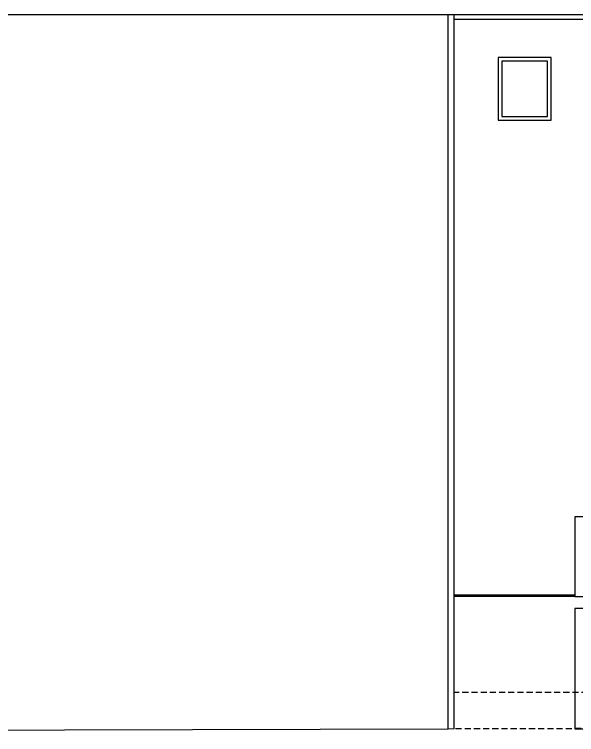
# Model space of a CAD drawing. Header units: centimetres. Extents: x 45464 to 689103, y 12036 to 15025.
# Drawn here: x 682412 to 684745, y 12036 to 15025 of the extents above; entities that cross this region are included whole.
import ezdxf

# ---------------------------------------------------------------- set-up
doc = ezdxf.new("R2010")
doc.units = ezdxf.units.CM
doc.header["$LTSCALE"] = 4
doc.linetypes.add('DASHED2', pattern=[9.525, 6.35, -3.175])
for name, color, linetype in [('0.1', 1, 'Continuous'), ('0.2', 2, 'Continuous'), ('0.4', 4, 'Continuous'), ('0.6', 6, 'Continuous')]:
    doc.layers.add(name, color=color, linetype=linetype)

msp = doc.modelspace()

# ---------------------------------------------------------------- linework, layer by layer
at = {"layer": '0.1', "linetype": 'DASHED2'}
msp.add_line((688078.4, 12069.3), (684237.9, 12058.8), dxfattribs=at)
msp.add_lwpolyline([(687992.2, 13906.6), (687992.2, 12210.6), (684237.9, 12210.9)], dxfattribs=at)
at = {"layer": '0.1'}
msp.add_lwpolyline([(684737.9, 12058.8), (684987.9, 12058.8), (684987.9, 12558.8), (684737.9, 12558.8)], close=True, dxfattribs=at)
at = {"layer": '0.2'}
for p, q in [((684737.9, 12613.8), (684237.9, 12613.8)), ((684737.9, 12608.8), (684237.9, 12608.8))]:
    msp.add_line(p, q, dxfattribs=at)
at = {"layer": '0.4'}
for points in [[(684212.9, 12058.7), (675721.1, 12035.5), (676103, 15025.1), (684212.9, 15025.1)], [(684212.9, 15025.1), (689103.4, 15025.1), (688248.2, 12558.8)], [(684237.9, 15005.1), (689075.3, 15005.1), (688251.3, 12628.8)], [(684237.9, 12058.8), (684212.9, 12058.7)]]:
    msp.add_lwpolyline(points, dxfattribs=at)
at = {"layer": '0.6'}
for p, q in [((684212.9, 12058.8), (684212.9, 15025.1)), ((684237.9, 12058.8), (684237.9, 15025.1))]:
    msp.add_line(p, q, dxfattribs=at)
for points in [[(684420.2, 14586.6), (684640.2, 14586.6), (684640.2, 14846.6), (684420.2, 14846.6)], [(684435.2, 14601.6), (684625.2, 14601.6), (684625.2, 14831.6), (684435.2, 14831.6)]]:
    msp.add_lwpolyline(points, close=True, dxfattribs=at)
msp.add_lwpolyline([(684852.9, 12938.8), (684737.9, 12938.8), (684737.9, 12608.8), (684967.9, 12608.8)], dxfattribs=at)

doc.saveas('drawing.dxf')
